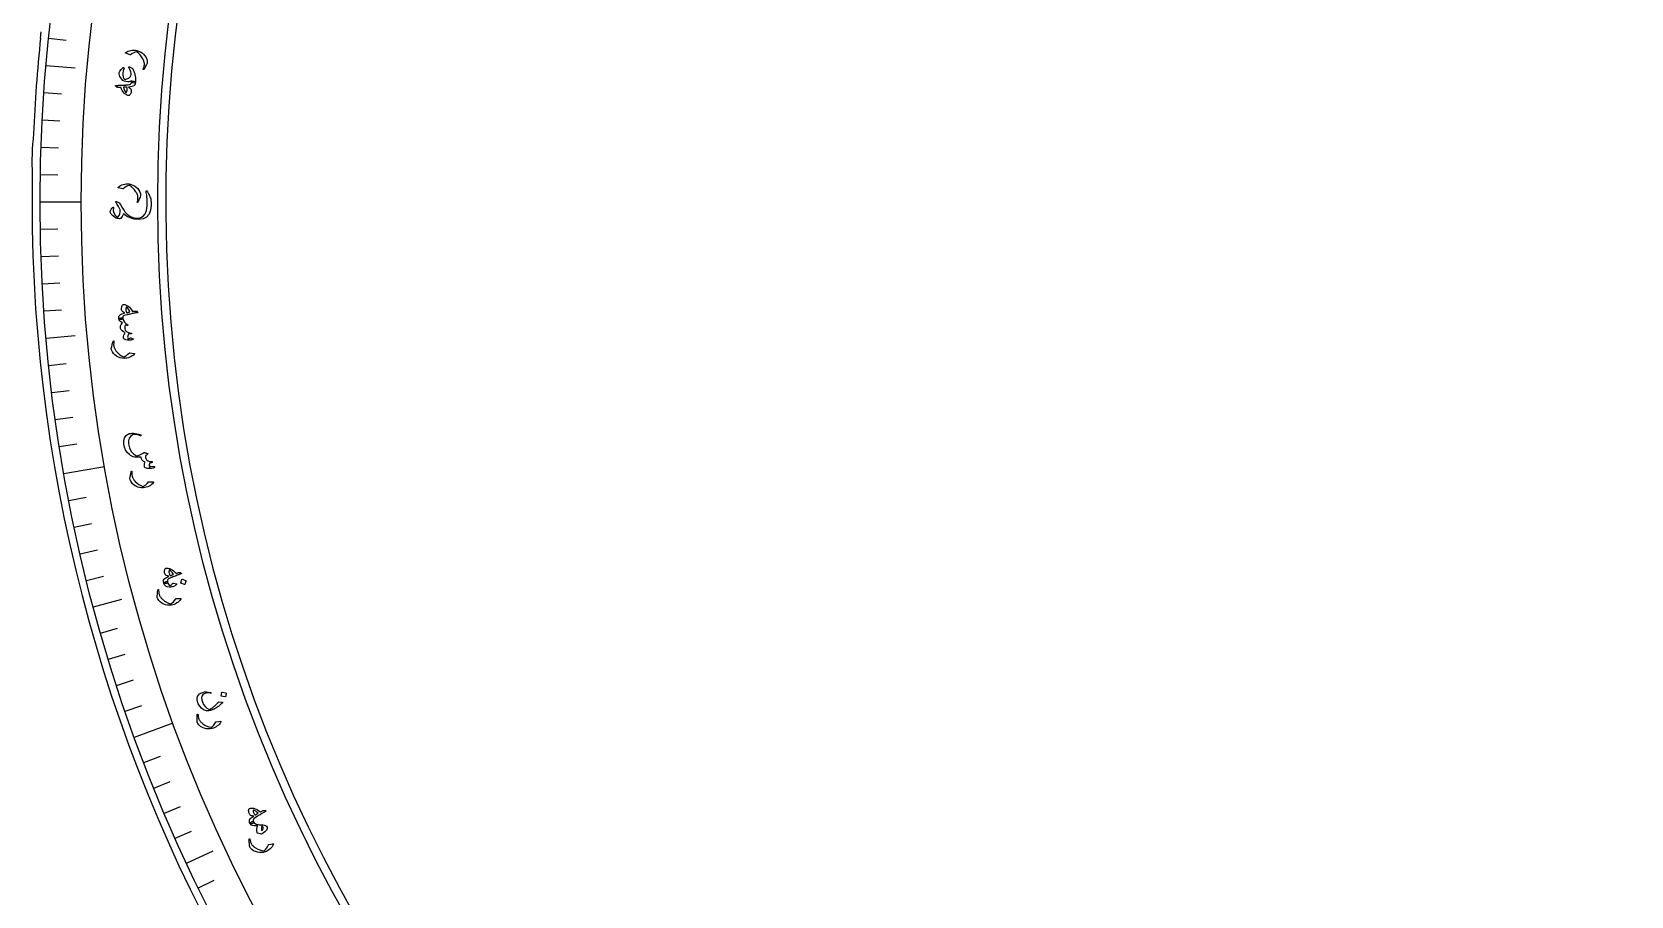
# Model space of a CAD drawing. Header units: millimetres. Extents: x -150 to 150, y -150 to 198.
# Drawn here: x -150 to 2.5, y -66.2 to 16.2 of the extents above; entities that cross this region are included whole.
import ezdxf

# ---------------------------------------------------------------- set-up
doc = ezdxf.new("R2010")
doc.units = ezdxf.units.MM
for name, color, linetype in [('CUT_INNER', 6, 'Continuous'), ('CUT_OUTER', 1, 'Continuous'), ('ENGRAVE', 7, 'Continuous'), ('ENGRAVE_FINE', 8, 'Continuous'), ('TEXT', 5, 'Continuous')]:
    doc.layers.add(name, color=color, linetype=linetype)

msp = doc.modelspace()

# ---------------------------------------------------------------- linework, layer by layer
at = {"layer": 'CUT_INNER'}
msp.add_arc((0, 0), 137.25, 95.273437, 87.539062, dxfattribs=at)
at = {"layer": 'CUT_OUTER'}
msp.add_lwpolyline([(-149.1847, 15.6182), (-149.1226, 16.1942)], dxfattribs=at)
for centre, radius, start, end in [((-0.148, 0.0132), 149.8514, 174.022566, 177.523568), ((0.0002, -0.0002), 149.9998, 179.017762, 3.164151), ((-124.0747, 3.7509), 25.9297, 173.940543, 182.607763)]:
    msp.add_arc(centre, radius, start, end, dxfattribs=at)
at = {"layer": 'ENGRAVE'}
for points in [[(-148.6671, 13.0067), (-145.8728, 12.7622)], [(-149.235, 0), (-145.308, 0)], [(-148.6671, -13.0067), (-145.8728, -12.7622)], [(-146.9678, -25.9144), (-143.1004, -25.2325)], [(-144.1499, -38.6249), (-141.4405, -37.8989)], [(-140.235, -51.0414), (-136.5449, -49.6983)], [(-135.2528, -63.0694), (-132.7106, -61.884)]]:
    msp.add_lwpolyline(points, dxfattribs=at)
for radius in [149.235, 145.308, 138.015]:
    msp.add_circle((0, 0), radius, dxfattribs=at)
at = {"layer": 'ENGRAVE_FINE'}
for points in [[(-148.4175, 15.5993), (-146.7437, 15.4234)], [(-148.8715, 10.4101), (-147.1926, 10.2927)], [(-149.0305, 7.8104), (-147.3498, 7.7223)], [(-149.1441, 5.2082), (-147.4621, 5.1495)], [(-149.2123, 2.6045), (-147.5295, 2.5751)], [(-149.2123, -2.6045), (-147.5295, -2.5751)], [(-149.1441, -5.2082), (-147.4621, -5.1495)], [(-149.0305, -7.8104), (-147.3498, -7.7223)], [(-148.8715, -10.4101), (-147.1926, -10.2927)], [(-148.4175, -15.5993), (-146.7437, -15.4234)], [(-148.1226, -18.1872), (-146.4522, -17.9821)], [(-147.7827, -20.7695), (-146.116, -20.5353)], [(-147.3977, -23.3455), (-145.7354, -23.0822)], [(-146.4931, -28.4754), (-144.8411, -28.1542)], [(-145.9739, -31.0277), (-144.3276, -30.6778)], [(-145.4101, -33.5706), (-143.7703, -33.192)], [(-144.8021, -36.1032), (-143.1691, -35.6961)], [(-143.4539, -41.1347), (-141.8361, -40.6708)], [(-142.7141, -43.6321), (-141.1047, -43.14)], [(-141.9309, -46.1162), (-140.3303, -45.5961)], [(-141.1045, -48.5862), (-139.5132, -48.0382)], [(-139.3229, -53.481), (-137.7517, -52.8779)], [(-138.3683, -55.9044), (-136.8078, -55.274)], [(-137.3715, -58.3108), (-135.8223, -57.6532)], [(-136.333, -60.6993), (-134.7955, -60.0148)], [(-134.1315, -65.4203), (-132.6189, -64.6825)]]:
    msp.add_lwpolyline(points, dxfattribs=at)
at = {"layer": 'TEXT'}
for points in [[(-141.0621, 14.1613), (-141.0694, 14.1644), (-141.0751, 14.1679), (-141.0792, 14.1718), (-141.0817, 14.176), (-141.0816, 14.1878), (-141.0749, 14.2017), (-141.0617, 14.2176), (-141.042, 14.2354), (-140.9437, 14.3026), (-140.8324, 14.3578), (-140.7081, 14.401), (-140.5708, 14.4323), (-140.4242, 14.4525), (-140.2812, 14.4593), (-140.1416, 14.4528), (-140.0056, 14.433), (-139.8294, 14.3776), (-139.6629, 14.2993), (-139.5062, 14.198), (-139.3591, 14.0739), (-139.2288, 13.9303), (-139.1269, 13.7711), (-139.0532, 13.5961), (-139.0077, 13.4053), (-139.0018, 13.3548), (-139.0037, 13.305), (-139.0133, 13.256), (-139.0308, 13.2077), (-139.082, 13.0974), (-139.1291, 12.9979), (-139.1722, 12.9091), (-139.2115, 12.8311), (-139.2467, 12.7642), (-139.278, 12.7086), (-139.3053, 12.6643), (-139.3287, 12.6314), (-139.3356, 12.6247), (-139.3424, 12.6201), (-139.3489, 12.6176), (-139.3553, 12.6171), (-139.3633, 12.6186), (-139.3707, 12.6216), (-139.3774, 12.6262), (-139.3834, 12.6322), (-139.3877, 12.6396), (-139.3893, 12.6484), (-139.3881, 12.6584), (-139.3842, 12.6698), (-139.3585, 12.7389), (-139.3365, 12.8051), (-139.3182, 12.8686), (-139.3035, 12.9292), (-139.2924, 12.9876), (-139.2849, 13.0442), (-139.2809, 13.0991), (-139.2805, 13.1522), (-139.284, 13.2056), (-139.2918, 13.2612), (-139.3038, 13.319), (-139.32, 13.3791), (-139.3407, 13.4415), (-139.3662, 13.5062), (-139.3965, 13.5732), (-139.4315, 13.6425), (-139.5465, 13.839), (-139.6753, 14.0106), (-139.8181, 14.1572), (-139.975, 14.2788), (-139.9879, 14.2869), (-140.0031, 14.2921), (-140.0208, 14.2945), (-140.0409, 14.2939), (-140.1625, 14.2622), (-140.2996, 14.2067), (-140.4523, 14.1275), (-140.6205, 14.0243), (-140.6309, 14.02), (-140.6401, 14.0178), (-140.648, 14.0175), (-140.6547, 14.0192)], [(-140.6976, 12.8649), (-140.4572, 12.7295), (-140.4336, 12.7129), (-140.4148, 12.6973), (-140.4006, 12.6826), (-140.391, 12.6689), (-140.3523, 12.6001), (-140.3169, 12.5269), (-140.2847, 12.4492), (-140.2558, 12.3672), (-140.2295, 12.2811), (-140.2054, 12.1909), (-140.1834, 12.0968), (-140.1636, 11.9987), (-140.1349, 11.8162), (-140.1209, 11.6559), (-140.1218, 11.5178), (-140.1376, 11.4019), (-140.1616, 11.3591), (-140.2042, 11.333), (-140.2655, 11.3236), (-140.3454, 11.3308), (-140.4167, 11.3473), (-140.4688, 11.367), (-140.5016, 11.3898), (-140.5153, 11.4159), (-140.515, 11.42), (-140.5146, 11.4242), (-140.5143, 11.4284), (-140.5139, 11.4325), (-140.5083, 11.4633), (-140.5047, 11.4937), (-140.5033, 11.5238), (-140.5041, 11.5535), (-140.5832, 11.509), (-140.6692, 11.4767), (-140.7622, 11.4564), (-140.862, 11.4482), (-141.0386, 11.4602), (-141.1932, 11.5036), (-141.3257, 11.5785), (-141.4361, 11.685), (-141.5363, 11.8188), (-141.611, 11.9481), (-141.6601, 12.0726), (-141.6838, 12.1924), (-141.6726, 12.3185), (-141.6134, 12.4573), (-141.506, 12.6087), (-141.3505, 12.7724), (-141.327, 12.7904), (-141.3029, 12.7977), (-141.2782, 12.7944), (-141.2529, 12.7805), (-141.234, 12.7621), (-141.2249, 12.741), (-141.2254, 12.717), (-141.2357, 12.6902), (-141.3103, 12.498), (-141.348, 12.3019), (-141.3489, 12.1021), (-141.313, 11.8986), (-141.2865, 11.817), (-141.2547, 11.7534), (-141.2177, 11.7079), (-141.1755, 11.6804), (-141.1201, 11.67), (-141.0471, 11.6803), (-140.9567, 11.7112), (-140.8487, 11.7627), (-140.7386, 11.8271), (-140.6549, 11.8895), (-140.5977, 11.9498), (-140.567, 12.0081), (-140.5426, 12.1386), (-140.5463, 12.272), (-140.578, 12.4085), (-140.6377, 12.5481), (-140.7104, 12.6767), (-140.7445, 12.7429), (-140.7629, 12.7951), (-140.7658, 12.8333), (-140.753, 12.8574), (-140.7393, 12.8664), (-140.7255, 12.8706), (-140.7116, 12.8702), (-140.6976, 12.8649)], [(-142.0144, 11.033), (-142.0387, 11.0598), (-142.0403, 11.0796), (-142.0193, 11.0922), (-141.9757, 11.0978), (-141.9496, 11.0987), (-141.9135, 11.1004), (-141.8672, 11.1029), (-141.811, 11.1061), (-141.7441, 11.1099), (-141.6662, 11.1138), (-141.5773, 11.1179), (-141.4773, 11.1222), (-141.379, 11.1265), (-141.291, 11.1303), (-141.2132, 11.1335), (-141.1458, 11.1362), (-141.089, 11.1384), (-141.0429, 11.1402), (-141.0077, 11.1415), (-140.9833, 11.1423), (-140.8293, 11.1517), (-140.7084, 11.1731), (-140.6208, 11.2066), (-140.5664, 11.2521), (-140.544, 11.2855), (-140.5278, 11.3266), (-140.5178, 11.3757), (-140.5139, 11.4325), (-140.5057, 11.4657), (-140.4871, 11.4902), (-140.4582, 11.5059), (-140.419, 11.5129), (-140.3724, 11.5128), (-140.3258, 11.5074), (-140.279, 11.4967), (-140.2322, 11.4808), (-140.1927, 11.4622), (-140.1638, 11.4428), (-140.1454, 11.4227), (-140.1376, 11.4019), (-140.1475, 11.2931), (-140.1749, 11.2009), (-140.2198, 11.1252), (-140.2824, 11.066), (-140.371, 11.019), (-140.4856, 10.9835), (-140.6261, 10.9593), (-140.7925, 10.9465), (-140.6969, 10.8798), (-140.6229, 10.8137), (-140.5703, 10.7483), (-140.5392, 10.6835), (-140.5302, 10.6322), (-140.5297, 10.5727), (-140.5377, 10.5049), (-140.5541, 10.4288), (-140.5784, 10.3491), (-140.6049, 10.2826), (-140.6335, 10.2294), (-140.6642, 10.1894), (-140.7009, 10.158), (-140.7384, 10.1381), (-140.7766, 10.1298), (-140.8155, 10.1331), (-140.8635, 10.1463), (-140.9161, 10.1667), (-140.9736, 10.1942), (-141.0357, 10.2289), (-141.0979, 10.2671), (-141.1473, 10.3002), (-141.1839, 10.3281), (-141.2077, 10.3509), (-141.3027, 10.4749), (-141.3905, 10.609), (-141.4711, 10.7533), (-141.5445, 10.9078), (-141.6251, 10.9085), (-141.6947, 10.9099), (-141.7532, 10.912), (-141.8006, 10.9148), (-141.8401, 10.9203), (-141.8751, 10.9301), (-141.9056, 10.9444), (-141.9315, 10.963)], [(-141.287, 10.9175), (-141.2467, 10.7615), (-141.1924, 10.6278), (-141.1242, 10.5164), (-141.0422, 10.4272), (-141.0306, 10.4208), (-141.0196, 10.4202), (-141.0092, 10.4255), (-140.9995, 10.4366), (-140.9775, 10.4789), (-140.9598, 10.5251), (-140.9461, 10.5754), (-140.9367, 10.6296), (-140.9313, 10.6878), (-140.9302, 10.75), (-140.9331, 10.8163), (-140.9402, 10.8865), (-140.9428, 10.8975), (-140.9479, 10.9092), (-140.9556, 10.9216), (-140.9659, 10.9347), (-141.0004, 10.9349), (-141.0364, 10.9344), (-141.0741, 10.9333), (-141.1134, 10.9314), (-141.1544, 10.929), (-141.197, 10.9258), (-141.2412, 10.922), (-141.287, 10.9175)], [(-141.7649, 1.3314), (-141.7725, 1.3339), (-141.7785, 1.3368), (-141.7829, 1.3403), (-141.7858, 1.3442), (-141.7867, 1.3561), (-141.7813, 1.3705), (-141.7696, 1.3875), (-141.7516, 1.407), (-141.6598, 1.4828), (-141.554, 1.5479), (-141.4341, 1.6022), (-141.3001, 1.6457), (-141.156, 1.6791), (-141.0142, 1.6989), (-140.8746, 1.7051), (-140.7373, 1.6977), (-140.5568, 1.6585), (-140.384, 1.5955), (-140.2187, 1.5088), (-140.0609, 1.3985), (-139.9182, 1.2674), (-139.8023, 1.118), (-139.7131, 0.9504), (-139.6505, 0.7645), (-139.64, 0.7148), (-139.6374, 0.665), (-139.6426, 0.6153), (-139.6556, 0.5657), (-139.6966, 0.4512), (-139.7345, 0.3478), (-139.7694, 0.2555), (-139.8014, 0.1742), (-139.8305, 0.1044), (-139.8566, 0.0462), (-139.8798, -0.0004), (-139.9001, -0.0353), (-139.9064, -0.0426), (-139.9127, -0.0477), (-139.919, -0.0509), (-139.9253, -0.0519), (-139.9334, -0.0511), (-139.941, -0.0488), (-139.9481, -0.0449), (-139.9546, -0.0395), (-139.9596, -0.0324), (-139.962, -0.0239), (-139.9617, -0.0138), (-139.9588, -0.0021), (-139.9396, 0.069), (-139.9236, 0.137), (-139.9111, 0.2019), (-139.902, 0.2636), (-139.8962, 0.3227), (-139.8938, 0.3798), (-139.8948, 0.4348), (-139.8993, 0.4878), (-139.9076, 0.5406), (-139.9203, 0.5953), (-139.9375, 0.6518), (-139.9591, 0.7102), (-139.9854, 0.7704), (-140.0167, 0.8325), (-140.0529, 0.8965), (-140.094, 0.9624), (-140.2263, 1.1477), (-140.3702, 1.3069), (-140.5257, 1.4399), (-140.6929, 1.5468), (-140.7064, 1.5537), (-140.7221, 1.5576), (-140.74, 1.5583), (-140.7599, 1.5559), (-140.8781, 1.5133), (-141.0097, 1.4457), (-141.1545, 1.3529), (-141.3127, 1.2349), (-141.3227, 1.2298), (-141.3316, 1.2267), (-141.3395, 1.2257), (-141.3463, 1.2268)], [(-142.5223, -1.0678), (-142.5406, -1.0016), (-142.54, -0.9295), (-142.5206, -0.8514), (-142.4823, -0.7674), (-142.4572, -0.7246), (-142.4318, -0.6852), (-142.4062, -0.6493), (-142.3802, -0.6168), (-142.3542, -0.5878), (-142.3285, -0.5622), (-142.303, -0.5401), (-142.2778, -0.5214), (-142.2532, -0.5089), (-142.238, -0.5139), (-142.2321, -0.5363), (-142.2356, -0.5761), (-142.2512, -0.8286), (-142.1951, -1.0622), (-142.0675, -1.2765), (-141.8684, -1.4713), (-141.8555, -1.4767), (-141.8421, -1.4763), (-141.8283, -1.4701), (-141.814, -1.4581), (-141.7007, -1.3035), (-141.626, -1.1368), (-141.5901, -0.9579), (-141.5929, -0.7668), (-141.5999, -0.7324), (-141.6164, -0.6881), (-141.6423, -0.6339), (-141.6777, -0.5696), (-141.7495, -0.4527), (-141.8127, -0.3493), (-141.8674, -0.2594), (-141.9137, -0.1832), (-141.9515, -0.1206), (-141.9809, -0.0716), (-142.0019, -0.0363), (-142.0145, -0.0147), (-142.0242, 0.0161), (-142.0155, 0.0327), (-141.9885, 0.035), (-141.9431, 0.0232), (-141.8241, -0.0224), (-141.7355, -0.062), (-141.6773, -0.0959), (-141.6494, -0.124), (-141.6083, -0.2105), (-141.5605, -0.3019), (-141.5062, -0.3982), (-141.4451, -0.4995), (-141.3775, -0.6055), (-141.3031, -0.7165), (-141.2221, -0.8322), (-141.1345, -0.9527), (-140.9168, -1.1938), (-140.6621, -1.3753), (-140.3706, -1.4974), (-140.0424, -1.5604), (-139.8641, -1.5616), (-139.6987, -1.5317), (-139.5463, -1.471), (-139.4066, -1.3796), (-139.2204, -1.1534), (-139.0943, -0.8224), (-139.0275, -0.3865), (-139.019, 0.1547), (-139.0242, 0.2384), (-139.0313, 0.3285), (-139.0405, 0.4251), (-139.0517, 0.5281), (-139.0651, 0.6374), (-139.0811, 0.7527), (-139.0995, 0.8739), (-139.1204, 1.0011), (-139.1226, 1.023), (-139.1212, 1.0393), (-139.1161, 1.0498), (-139.1074, 1.0546), (-139.0651, 1.034), (-139.0012, 0.9518), (-138.9156, 0.8082), (-138.8081, 0.6034), (-138.749, 0.4791), (-138.705, 0.3704), (-138.6762, 0.2772), (-138.6624, 0.1996), (-138.6405, -0.0895), (-138.6369, -0.3517), (-138.6519, -0.5873), (-138.6854, -0.7963), (-138.8323, -1.1916), (-139.069, -1.4712), (-139.3963, -1.6349), (-139.8145, -1.6824), (-140.2547, -1.6403), (-140.6437, -1.5358), (-140.9813, -1.3685), (-141.2673, -1.1381), (-141.3337, -1.2901), (-141.4012, -1.414), (-141.47, -1.5097), (-141.54, -1.5771), (-141.5684, -1.5956), (-141.5995, -1.6082), (-141.6332, -1.6152), (-141.6696, -1.6164), (-141.7679, -1.6031), (-141.8609, -1.5817), (-141.9488, -1.5525), (-142.0316, -1.5152), (-142.1983, -1.4159), (-142.3357, -1.3083), (-142.4437, -1.1922), (-142.5223, -1.0678)], [(-139.9263, -10.4991), (-139.8983, -10.5216), (-139.8937, -10.5405), (-139.9125, -10.556), (-139.9548, -10.5681), (-139.9804, -10.5729), (-140.0159, -10.58), (-140.0612, -10.5894), (-140.1163, -10.6012), (-140.1818, -10.615), (-140.2582, -10.6308), (-140.3455, -10.6484), (-140.4436, -10.6679), (-140.5401, -10.6871), (-140.6265, -10.7043), (-140.7028, -10.7194), (-140.769, -10.7325), (-140.8248, -10.7434), (-140.87, -10.7523), (-140.9046, -10.759), (-140.9286, -10.7636), (-141.0794, -10.7967), (-141.1954, -10.8366), (-141.2768, -10.8835), (-141.3234, -10.9372), (-141.3403, -10.9738), (-141.3498, -11.0173), (-141.3519, -11.0675), (-141.3466, -11.1246), (-141.3495, -11.1589), (-141.3639, -11.1861), (-141.3899, -11.2064), (-141.4275, -11.2197), (-141.4735, -11.227), (-141.5204, -11.2292), (-141.5682, -11.2261), (-141.617, -11.2178), (-141.659, -11.2055), (-141.6907, -11.1908), (-141.712, -11.1737), (-141.723, -11.1543), (-141.7306, -11.044), (-141.7181, -10.9476), (-141.6855, -10.865), (-141.6329, -10.7963), (-141.5526, -10.7357), (-141.4449, -10.6827), (-141.3097, -10.6372), (-141.1472, -10.5992), (-141.2518, -10.5475), (-141.335, -10.4931), (-141.3968, -10.436), (-141.4372, -10.3762), (-141.4537, -10.3265), (-141.463, -10.2673), (-141.4651, -10.1986), (-141.4599, -10.1205), (-141.4474, -10.0376), (-141.4308, -9.9676), (-141.4101, -9.9105), (-141.3854, -9.8664), (-141.3535, -9.8299), (-141.3192, -9.8049), (-141.2826, -9.7913), (-141.2436, -9.7891), (-141.1942, -9.7954), (-141.1392, -9.8082), (-141.0785, -9.8273), (-141.012, -9.8529), (-140.9451, -9.8819), (-140.8915, -9.9075), (-140.8513, -9.9299), (-140.8244, -9.949), (-140.7126, -10.0575), (-140.6063, -10.1768), (-140.5053, -10.3068), (-140.4097, -10.4474), (-140.3299, -10.436), (-140.2609, -10.4269), (-140.2027, -10.4203), (-140.1555, -10.416), (-140.1155, -10.4153), (-140.0795, -10.4197), (-140.0472, -10.4291), (-140.0188, -10.4434)], [(-140.6628, -10.4956), (-140.726, -10.3481), (-140.7995, -10.2244), (-140.8832, -10.1244), (-140.9772, -10.0481), (-140.9896, -10.0434), (-141.0006, -10.0445), (-141.0101, -10.0512), (-141.0182, -10.0636), (-141.0337, -10.1086), (-141.0446, -10.157), (-141.0507, -10.2087), (-141.0521, -10.2638), (-141.0488, -10.3222), (-141.0407, -10.3839), (-141.0279, -10.449), (-141.0103, -10.5174), (-141.0061, -10.5278), (-140.9992, -10.5386), (-140.9897, -10.5497), (-140.9776, -10.5612), (-140.9435, -10.5561), (-140.9079, -10.5502), (-140.8708, -10.5433), (-140.8322, -10.5356), (-140.7921, -10.5269), (-140.7505, -10.5174), (-140.7074, -10.507), (-140.6628, -10.4956)], [(-140.3574, -13.0816), (-140.3503, -13.0902), (-140.3514, -13.101), (-140.3607, -13.1143), (-140.3782, -13.1298), (-140.4086, -13.1476), (-140.453, -13.1631), (-140.5113, -13.1762), (-140.5835, -13.1869), (-140.6659, -13.1959), (-140.7467, -13.199), (-140.826, -13.1962), (-140.9037, -13.1874), (-141.0563, -13.1547), (-141.1676, -13.1128), (-141.2377, -13.0617), (-141.2664, -13.0015), (-141.2713, -12.8532), (-141.2453, -12.7132), (-141.1883, -12.5817), (-141.1005, -12.4586), (-141.2618, -12.3937), (-141.3904, -12.3109), (-141.4862, -12.2103), (-141.5493, -12.092), (-141.5717, -11.9641), (-141.5503, -11.8309), (-141.485, -11.6925), (-141.3757, -11.5491), (-141.5217, -11.4522), (-141.6283, -11.354), (-141.6954, -11.2547), (-141.723, -11.1543), (-141.7131, -11.1328), (-141.6802, -11.1107), (-141.6241, -11.0878), (-141.5449, -11.0642), (-141.466, -11.0517), (-141.4066, -11.0576), (-141.3668, -11.0819), (-141.3466, -11.1246), (-141.2876, -11.3146), (-141.189, -11.4769), (-141.051, -11.6116), (-140.8735, -11.7185), (-140.8638, -11.7243), (-140.8567, -11.7308), (-140.8521, -11.738), (-140.8501, -11.746), (-140.8503, -11.756), (-140.8527, -11.7652), (-140.8573, -11.7735), (-140.8641, -11.7809), (-140.8862, -11.7867), (-140.9251, -11.7807), (-140.9808, -11.763), (-141.0532, -11.7335), (-141.1029, -11.7842), (-141.1364, -11.8595), (-141.1535, -11.9593), (-141.1542, -12.0835), (-141.1088, -12.2344), (-140.9924, -12.3595), (-140.8049, -12.4586), (-140.5465, -12.5316), (-140.5333, -12.5351), (-140.5237, -12.5401), (-140.5176, -12.5463), (-140.5151, -12.554), (-140.5151, -12.5658), (-140.5173, -12.5763), (-140.5217, -12.5853), (-140.5284, -12.593), (-140.5384, -12.5992), (-140.5486, -12.6032), (-140.5589, -12.6052), (-140.5695, -12.6051), (-140.7487, -12.5791), (-140.7877, -12.6318), (-140.8205, -12.694), (-140.8472, -12.7656), (-140.8677, -12.8468), (-140.8787, -12.925), (-140.8773, -12.9836), (-140.8634, -13.0226), (-140.8371, -13.0421), (-140.7994, -13.0457), (-140.747, -13.0369), (-140.68, -13.0157), (-140.5983, -12.9821), (-140.5742, -12.9843), (-140.526, -13.0017), (-140.4537, -13.0341), (-140.3574, -13.0816)], [(-140.248, -14.4538), (-140.2402, -14.4554), (-140.2339, -14.4576), (-140.2291, -14.4605), (-140.2259, -14.4641), (-140.2236, -14.4757), (-140.2274, -14.4906), (-140.2371, -14.5087), (-140.2528, -14.53), (-140.3354, -14.6154), (-140.4331, -14.6919), (-140.546, -14.7596), (-140.674, -14.8184), (-140.8132, -14.8684), (-140.9517, -14.9047), (-141.0896, -14.9272), (-141.2269, -14.9359), (-141.4107, -14.9177), (-141.5898, -14.8745), (-141.7641, -14.8062), (-141.9336, -14.7126), (-142.0904, -14.5957), (-142.2224, -14.4568), (-142.3295, -14.296), (-142.4118, -14.1133), (-142.4275, -14.0636), (-142.4354, -14.0132), (-142.4354, -13.962), (-142.4276, -13.91), (-142.3986, -13.7892), (-142.3713, -13.6801), (-142.3458, -13.5827), (-142.3219, -13.4969), (-142.2998, -13.4231), (-142.2794, -13.3614), (-142.2607, -13.3119), (-142.2438, -13.2745), (-142.2383, -13.2665), (-142.2325, -13.2607), (-142.2265, -13.2569), (-142.2203, -13.2553), (-142.2122, -13.2553), (-142.2044, -13.257), (-142.197, -13.2603), (-142.1899, -13.2652), (-142.1843, -13.2719), (-142.1811, -13.2804), (-142.1804, -13.2907), (-142.1822, -13.3028), (-142.1946, -13.3768), (-142.2039, -13.4474), (-142.21, -13.5145), (-142.2131, -13.5782), (-142.2129, -13.6388), (-142.2096, -13.6971), (-142.203, -13.7529), (-142.1932, -13.8062), (-142.1795, -13.8591), (-142.1612, -13.9133), (-142.1382, -13.9689), (-142.1106, -14.026), (-142.0781, -14.0843), (-142.0404, -14.1441), (-141.9975, -14.2051), (-141.9495, -14.2674), (-141.7976, -14.4405), (-141.6368, -14.5852), (-141.4671, -14.7017), (-141.2886, -14.7899), (-141.2744, -14.7953), (-141.2583, -14.7973), (-141.2405, -14.796), (-141.221, -14.7913), (-141.1085, -14.735), (-140.9856, -14.6524), (-140.8521, -14.5435), (-140.7081, -14.4084), (-140.6988, -14.4022), (-140.6902, -14.3981), (-140.6825, -14.3963), (-140.6756, -14.3966)], [(-138.3563, -25.2329), (-138.337, -25.2367), (-138.3224, -25.2436), (-138.3126, -25.2535), (-138.3076, -25.2664), (-138.3065, -25.2839), (-138.31, -25.2997), (-138.3181, -25.3136), (-138.3308, -25.3258), (-138.3781, -25.3586), (-138.439, -25.387), (-138.5135, -25.411), (-138.6016, -25.4306), (-138.7482, -25.4482), (-138.8909, -25.4464), (-139.0297, -25.4252), (-139.1645, -25.3845), (-139.1981, -25.3682), (-139.2254, -25.3487), (-139.2464, -25.3258), (-139.261, -25.2996), (-139.2857, -25.1998), (-139.2876, -25.0879), (-139.2664, -24.9638), (-139.2223, -24.8277), (-139.3842, -24.7486), (-139.5014, -24.6416), (-139.5738, -24.5068), (-139.6015, -24.3444), (-139.6896, -24.3543), (-139.7747, -24.3612), (-139.8569, -24.3653), (-139.9362, -24.3664), (-140.013, -24.3646), (-140.0879, -24.3601), (-140.1609, -24.3529), (-140.2319, -24.3429), (-140.3621, -24.3134), (-140.4861, -24.2646), (-140.6037, -24.1963), (-140.7151, -24.1086), (-140.9168, -23.8927), (-141.0729, -23.6542), (-141.1834, -23.3931), (-141.2482, -23.1098), (-141.2573, -22.7803), (-141.1851, -22.5073), (-141.0317, -22.2911), (-140.7975, -22.1318), (-140.7088, -22.1013), (-140.6015, -22.0818), (-140.4754, -22.0732), (-140.3307, -22.0755), (-140.1701, -22.0905), (-140.0008, -22.1205), (-139.8227, -22.1654), (-139.6359, -22.2253), (-139.6239, -22.2306), (-139.6148, -22.2379), (-139.6085, -22.2472), (-139.6051, -22.2586), (-139.6043, -22.2704), (-139.6058, -22.281), (-139.6096, -22.2904), (-139.6157, -22.2985), (-139.6256, -22.3049), (-139.6365, -22.3082), (-139.6484, -22.3085), (-139.6613, -22.3058), (-139.9092, -22.2315), (-140.1098, -22.1899), (-140.2633, -22.1812), (-140.3696, -22.2054), (-140.5899, -22.3483), (-140.7356, -22.5417), (-140.8066, -22.7856), (-140.8025, -23.0797), (-140.7107, -23.477), (-140.5528, -23.7997), (-140.3292, -24.0473), (-140.0404, -24.2197), (-139.8747, -24.1903), (-139.7042, -24.1328), (-139.529, -24.0473), (-139.3489, -23.9341), (-139.331, -23.9206), (-139.3144, -23.9122), (-139.299, -23.9088), (-139.2849, -23.9103), (-139.2349, -23.9246), (-139.188, -23.9383), (-139.1441, -23.9515), (-139.1032, -23.9641), (-139.0659, -23.9763), (-139.0326, -23.9881), (-139.0033, -23.9995), (-138.9782, -24.0105), (-138.9671, -24.0174), (-138.9617, -24.0257), (-138.9619, -24.0356), (-138.9676, -24.0469), (-138.9724, -24.0531), (-138.9799, -24.0618), (-138.9902, -24.0731), (-139.0032, -24.0871), (-139.0191, -24.1031), (-139.0379, -24.1207), (-139.0595, -24.1399), (-139.0841, -24.1606), (-139.1312, -24.2023), (-139.1647, -24.2363), (-139.1846, -24.2626), (-139.1909, -24.2813), (-139.1812, -24.3903), (-139.144, -24.4944), (-139.0793, -24.5937), (-138.9872, -24.688), (-138.9318, -24.7183), (-138.8455, -24.7425), (-138.7282, -24.7606), (-138.5801, -24.7726), (-138.5661, -24.7738), (-138.5535, -24.7785), (-138.5425, -24.7866), (-138.5329, -24.7981), (-138.5261, -24.8094), (-138.5225, -24.8207), (-138.5221, -24.832), (-138.5248, -24.8433), (-138.5478, -24.8636), (-138.5953, -24.8783), (-138.6672, -24.8872), (-138.7636, -24.8904), (-138.7998, -24.9827), (-138.8173, -25.0776), (-138.8162, -25.175), (-138.7964, -25.2748), (-138.7665, -25.268), (-138.7427, -25.2597), (-138.725, -25.2499), (-138.7135, -25.2385), (-138.703, -25.2259), (-138.6917, -25.2175), (-138.6797, -25.2132), (-138.667, -25.213)], [(-138.4368, -26.7146), (-138.4289, -26.7155), (-138.4224, -26.7172), (-138.4174, -26.7197), (-138.4138, -26.723), (-138.4106, -26.7343), (-138.413, -26.7495), (-138.4211, -26.7683), (-138.4349, -26.791), (-138.5097, -26.8833), (-138.6003, -26.9681), (-138.7068, -27.0454), (-138.8291, -27.1152), (-138.9634, -27.1773), (-139.0982, -27.2256), (-139.2336, -27.2602), (-139.3695, -27.2809), (-139.5543, -27.2789), (-139.7364, -27.2516), (-139.9161, -27.1988), (-140.0931, -27.1205), (-140.2595, -27.0178), (-140.4032, -26.8911), (-140.5241, -26.7403), (-140.6221, -26.5655), (-140.6421, -26.5174), (-140.6544, -26.4679), (-140.6589, -26.4169), (-140.6557, -26.3644), (-140.6374, -26.2415), (-140.6199, -26.1305), (-140.6029, -26.0312), (-140.5867, -25.9436), (-140.5712, -25.8681), (-140.5563, -25.8049), (-140.542, -25.7539), (-140.5285, -25.7152), (-140.5236, -25.7068), (-140.5184, -25.7004), (-140.5128, -25.6961), (-140.5068, -25.694), (-140.4986, -25.6933), (-140.4907, -25.6943), (-140.483, -25.6969), (-140.4756, -25.7012), (-140.4694, -25.7073), (-140.4655, -25.7155), (-140.4639, -25.7257), (-140.4646, -25.738), (-140.4704, -25.8128), (-140.4735, -25.8839), (-140.4737, -25.9513), (-140.4711, -26.015), (-140.4657, -26.0754), (-140.4572, -26.1331), (-140.4458, -26.1881), (-140.4313, -26.2404), (-140.4131, -26.2918), (-140.39, -26.3443), (-140.3622, -26.3977), (-140.3297, -26.452), (-140.2922, -26.5073), (-140.2494, -26.5635), (-140.2014, -26.6205), (-140.1481, -26.6784), (-139.9816, -26.8375), (-139.8086, -26.9675), (-139.6294, -27.0686), (-139.4439, -27.1408), (-139.4292, -27.1449), (-139.413, -27.1455), (-139.3954, -27.1427), (-139.3764, -27.1363), (-139.2693, -27.0704), (-139.1541, -26.9773), (-139.0307, -26.8571), (-138.8991, -26.7098), (-138.8903, -26.7028), (-138.8822, -26.698), (-138.8747, -26.6955), (-138.8678, -26.6953)], [(-135.7809, -35.3996), (-135.7494, -35.4166), (-135.7415, -35.4345), (-135.7572, -35.4531), (-135.7966, -35.4725), (-135.821, -35.4819), (-135.8546, -35.4952), (-135.8975, -35.5126), (-135.9496, -35.5341), (-136.0116, -35.5594), (-136.0839, -35.5886), (-136.1666, -35.6215), (-136.2597, -35.6583), (-136.3512, -35.6945), (-136.4331, -35.7269), (-136.5054, -35.7555), (-136.5682, -35.7802), (-136.6212, -35.801), (-136.6641, -35.8178), (-136.6969, -35.8306), (-136.7197, -35.8394), (-136.8621, -35.8989), (-136.9691, -35.9591), (-137.0407, -36.0197), (-137.077, -36.0809), (-137.087, -36.1199), (-137.0886, -36.1644), (-137.0817, -36.2142), (-137.0662, -36.2695), (-137.0629, -36.3037), (-137.0722, -36.3331), (-137.0941, -36.3577), (-137.1288, -36.3775), (-137.1727, -36.3929), (-137.2184, -36.4034), (-137.2661, -36.409), (-137.3156, -36.4096), (-137.3591, -36.405), (-137.3929, -36.3962), (-137.4169, -36.3833), (-137.4312, -36.366), (-137.4584, -36.259), (-137.4634, -36.1619), (-137.4462, -36.0748), (-137.4068, -35.9977), (-137.3386, -35.9238), (-137.2421, -35.8523), (-137.1173, -35.7833), (-136.9642, -35.7168), (-137.0763, -35.6847), (-137.1679, -35.646), (-137.239, -35.6009), (-137.2894, -35.5493), (-137.3146, -35.5034), (-137.3343, -35.4469), (-137.3487, -35.3797), (-137.3576, -35.3018), (-137.3602, -35.218), (-137.3564, -35.1462), (-137.3462, -35.0864), (-137.3298, -35.0385), (-137.3049, -34.9969), (-137.2757, -34.9661), (-137.2421, -34.9462), (-137.2041, -34.9371), (-137.1545, -34.9344), (-137.098, -34.9371), (-137.0348, -34.9451), (-136.9649, -34.9584), (-136.8938, -34.9749), (-136.8365, -34.9905), (-136.793, -35.0053), (-136.7631, -35.0193), (-136.6337, -35.1061), (-136.5077, -35.2043), (-136.3851, -35.3141), (-136.2658, -35.4353), (-136.1893, -35.4098), (-136.123, -35.3885), (-136.067, -35.3715), (-136.0213, -35.3588), (-135.9822, -35.3511), (-135.9459, -35.3489), (-135.9125, -35.3523), (-135.8819, -35.3613)], [(-136.511, -36.3827), (-136.2294, -36.4289), (-136.1973, -36.4382), (-136.1827, -36.4532), (-136.1856, -36.474), (-136.2059, -36.5006), (-136.2727, -36.5575), (-136.345, -36.6073), (-136.4228, -36.6498), (-136.506, -36.6852), (-136.5952, -36.7133), (-136.6911, -36.7339), (-136.7936, -36.747), (-136.9027, -36.7526), (-137.0945, -36.7319), (-137.2466, -36.6606), (-137.3589, -36.5386), (-137.4312, -36.366), (-137.4238, -36.342), (-137.3906, -36.3106), (-137.3317, -36.2718), (-137.247, -36.2258), (-137.2003, -36.2067), (-137.1601, -36.1974), (-137.1266, -36.1981), (-137.0997, -36.2087), (-137.0876, -36.2196), (-137.0779, -36.2334), (-137.0708, -36.25), (-137.0662, -36.2695), (-137.0328, -36.3811), (-136.984, -36.4729), (-136.9198, -36.5447), (-136.8403, -36.5966), (-136.8347, -36.5984), (-136.8281, -36.5977), (-136.8205, -36.5946), (-136.8119, -36.589), (-136.7589, -36.5577), (-136.707, -36.5186), (-136.656, -36.4716), (-136.6061, -36.4167), (-136.5867, -36.398), (-136.5643, -36.3861), (-136.5391, -36.381), (-136.511, -36.3827)], [(-136.5061, -35.5281), (-136.5948, -35.3943), (-136.6892, -35.2857), (-136.7895, -35.2023), (-136.8957, -35.1441), (-136.9087, -35.1418), (-136.9193, -35.1448), (-136.9275, -35.1531), (-136.9332, -35.1668), (-136.9405, -35.2138), (-136.9425, -35.2634), (-136.9392, -35.3153), (-136.9307, -35.3698), (-136.917, -35.4266), (-136.898, -35.4859), (-136.8737, -35.5476), (-136.8442, -35.6117), (-136.8381, -35.6213), (-136.8295, -35.6307), (-136.8181, -35.6399), (-136.8041, -35.649), (-136.7715, -35.6379), (-136.7376, -35.6257), (-136.7023, -35.6123), (-136.6657, -35.5978), (-136.6278, -35.5821), (-136.5886, -35.5653), (-136.548, -35.5473), (-136.5061, -35.5281)], [(-135.3379, -36.1088), (-135.3315, -36.1124), (-135.3266, -36.1187), (-135.3232, -36.1274), (-135.3212, -36.1387), (-135.3323, -36.2253), (-135.3516, -36.3093), (-135.3791, -36.3907), (-135.4149, -36.4696), (-135.4213, -36.478), (-135.4287, -36.483), (-135.437, -36.4844), (-135.4463, -36.4823), (-135.805, -36.3759), (-135.8142, -36.3708), (-135.8184, -36.3622), (-135.8176, -36.3501), (-135.8117, -36.3345), (-135.8066, -36.321), (-135.7993, -36.2999), (-135.7896, -36.2711), (-135.7776, -36.2347), (-135.7634, -36.1902), (-135.7472, -36.1371), (-135.7289, -36.0753), (-135.7085, -36.005), (-135.7045, -35.9953), (-135.6995, -35.9897), (-135.6934, -35.9881), (-135.6863, -35.9905)], [(-135.8217, -37.8269), (-135.8138, -37.8271), (-135.8072, -37.8283), (-135.802, -37.8304), (-135.7982, -37.8334), (-135.794, -37.8444), (-135.7952, -37.8597), (-135.8017, -37.8792), (-135.8136, -37.9028), (-135.8807, -38.0009), (-135.9642, -38.0927), (-136.0641, -38.1784), (-136.1804, -38.2579), (-136.3092, -38.3307), (-136.4396, -38.3897), (-136.5718, -38.4351), (-136.7056, -38.4668), (-136.8899, -38.4797), (-137.0737, -38.4672), (-137.257, -38.4291), (-137.4398, -38.3655), (-137.614, -38.2766), (-137.7675, -38.1619), (-137.9001, -38.0213), (-138.0119, -37.855), (-138.0358, -37.8087), (-138.052, -37.7603), (-138.0607, -37.7099), (-138.0617, -37.6573), (-138.0534, -37.5334), (-138.0449, -37.4213), (-138.0361, -37.3209), (-138.027, -37.2324), (-138.0176, -37.1558), (-138.0079, -37.0916), (-137.9978, -37.0396), (-137.9874, -36.9999), (-137.9832, -36.9912), (-137.9785, -36.9844), (-137.9733, -36.9797), (-137.9675, -36.9771), (-137.9594, -36.9757), (-137.9515, -36.976), (-137.9436, -36.9781), (-137.9358, -36.9817), (-137.9292, -36.9873), (-137.9246, -36.9952), (-137.9222, -37.0052), (-137.9219, -37.0175), (-137.9217, -37.0926), (-137.919, -37.1637), (-137.9137, -37.2309), (-137.906, -37.2941), (-137.8957, -37.3539), (-137.8826, -37.4107), (-137.8667, -37.4646), (-137.8481, -37.5156), (-137.8257, -37.5654), (-137.7985, -37.6158), (-137.7665, -37.6667), (-137.7297, -37.7183), (-137.6878, -37.7704), (-137.6407, -37.8229), (-137.5882, -37.8759), (-137.5303, -37.9292), (-137.3515, -38.0743), (-137.1686, -38.19), (-136.9818, -38.2762), (-136.791, -38.3332), (-136.7761, -38.3361), (-136.7599, -38.3354), (-136.7426, -38.3311), (-136.7241, -38.3232), (-136.6227, -38.2488), (-136.5154, -38.1467), (-136.4022, -38.0169), (-136.2829, -37.8595), (-136.2748, -37.8518), (-136.267, -37.8464), (-136.2597, -37.8433), (-136.2529, -37.8424)], [(-131.842, -47.7762), (-131.8967, -47.8331), (-131.9546, -47.8901), (-132.0159, -47.9473), (-132.0805, -48.0046), (-132.149, -48.0617), (-132.2221, -48.1183), (-132.2999, -48.1744), (-132.3824, -48.23), (-132.4656, -48.2823), (-132.5497, -48.3299), (-132.6346, -48.3729), (-132.7204, -48.4111), (-132.8074, -48.4448), (-132.8957, -48.4739), (-132.9854, -48.4985), (-133.0764, -48.5186), (-133.1746, -48.5326), (-133.2684, -48.5371), (-133.3578, -48.5321), (-133.4429, -48.5177), (-133.6528, -48.4394), (-133.8404, -48.3039), (-134.0054, -48.1111), (-134.1476, -47.861), (-134.221, -47.6696), (-134.2555, -47.4913), (-134.2513, -47.3262), (-134.2082, -47.1745), (-134.1299, -47.0445), (-134.0228, -46.9363), (-133.8869, -46.85), (-133.7223, -46.7854), (-133.5377, -46.7461), (-133.3512, -46.7344), (-133.1628, -46.7502), (-132.9726, -46.7934), (-132.9493, -46.8027), (-132.9341, -46.8142), (-132.927, -46.8281), (-132.928, -46.8442), (-132.9357, -46.8616), (-132.9517, -46.8714), (-132.976, -46.8736), (-133.0085, -46.8682), (-133.239, -46.8394), (-133.4329, -46.8531), (-133.5902, -46.9094), (-133.7107, -47.0086), (-133.7889, -47.1401), (-133.8219, -47.2988), (-133.8095, -47.4846), (-133.7516, -47.6974), (-133.6377, -47.9388), (-133.4922, -48.138), (-133.3154, -48.2948), (-133.1074, -48.4091), (-133.1009, -48.4107), (-133.0924, -48.4104), (-133.0818, -48.4082), (-133.069, -48.4041), (-132.9723, -48.3625), (-132.8648, -48.2997), (-132.7466, -48.2158), (-132.6177, -48.1107), (-132.5539, -48.0548), (-132.4949, -48.0017), (-132.4407, -47.9515), (-132.3913, -47.9042), (-132.3471, -47.8596), (-132.3083, -47.8176), (-132.275, -47.7781), (-132.2473, -47.7412), (-132.2323, -47.723), (-132.2171, -47.7103), (-132.2016, -47.7031), (-132.1858, -47.7012), (-131.8514, -47.7133), (-131.8304, -47.7181), (-131.8219, -47.7302), (-131.8257, -47.7496), (-131.842, -47.7762)], [(-131.5095, -46.8406), (-131.5028, -46.8437), (-131.4974, -46.8495), (-131.4933, -46.8579), (-131.4905, -46.869), (-131.4945, -46.956), (-131.507, -47.041), (-131.5279, -47.1242), (-131.5573, -47.2055), (-131.563, -47.2144), (-131.5699, -47.2199), (-131.5781, -47.222), (-131.5875, -47.2207), (-131.9534, -47.1444), (-131.963, -47.1401), (-131.9679, -47.1319), (-131.9681, -47.1198), (-131.9635, -47.1038), (-131.9595, -47.09), (-131.9538, -47.0684), (-131.9465, -47.039), (-131.9375, -47.0019), (-131.9269, -46.9565), (-131.915, -46.9024), (-131.9017, -46.8395), (-131.887, -46.7679), (-131.8839, -46.758), (-131.8793, -46.752), (-131.8734, -46.7499), (-131.8661, -46.7517)], [(-132.0059, -49.5265), (-131.9979, -49.526), (-131.9913, -49.5266), (-131.9859, -49.5282), (-131.9818, -49.5309), (-131.9767, -49.5415), (-131.9765, -49.5568), (-131.9814, -49.5768), (-131.9912, -49.6014), (-132.0494, -49.7049), (-132.1246, -49.8037), (-132.2166, -49.8978), (-132.3255, -49.9871), (-132.4475, -50.0708), (-132.5723, -50.1411), (-132.7, -50.1978), (-132.8305, -50.241), (-133.013, -50.27), (-133.1972, -50.2735), (-133.3831, -50.2516), (-133.5708, -50.2041), (-133.7521, -50.1307), (-133.915, -50.0298), (-134.0594, -49.9014), (-134.1853, -49.7455), (-134.2131, -49.7014), (-134.2335, -49.6547), (-134.2465, -49.6051), (-134.2521, -49.5529), (-134.2547, -49.4287), (-134.2559, -49.3162), (-134.2559, -49.2155), (-134.2546, -49.1265), (-134.2519, -49.0494), (-134.2478, -48.9846), (-134.2423, -48.932), (-134.2354, -48.8915), (-134.232, -48.8824), (-134.2279, -48.8753), (-134.2231, -48.8701), (-134.2175, -48.867), (-134.2096, -48.8649), (-134.2017, -48.8646), (-134.1937, -48.8659), (-134.1856, -48.8689), (-134.1785, -48.8739), (-134.1733, -48.8813), (-134.17, -48.8911), (-134.1686, -48.9033), (-134.1618, -48.978), (-134.1529, -49.0487), (-134.1419, -49.1152), (-134.1287, -49.1775), (-134.1131, -49.2361), (-134.0951, -49.2916), (-134.0746, -49.3439), (-134.0517, -49.3931), (-134.025, -49.4407), (-133.9935, -49.4885), (-133.9572, -49.5365), (-133.916, -49.5847), (-133.8698, -49.6329), (-133.8182, -49.6811), (-133.7613, -49.7293), (-133.699, -49.7774), (-133.5082, -49.9064), (-133.3159, -50.0056), (-133.1223, -50.0752), (-132.9273, -50.1153), (-132.9121, -50.1169), (-132.8961, -50.1148), (-132.8793, -50.109), (-132.8615, -50.0995), (-132.767, -50.0166), (-132.669, -49.9056), (-132.5675, -49.7664), (-132.4625, -49.5992), (-132.455, -49.5908), (-132.4477, -49.5847), (-132.4407, -49.581), (-132.434, -49.5796)], [(-127.743, -58.063), (-127.709, -58.0744), (-127.6982, -58.0907), (-127.7105, -58.1117), (-127.746, -58.1376), (-127.7684, -58.1509), (-127.7993, -58.1698), (-127.8386, -58.1943), (-127.8863, -58.2243), (-127.943, -58.2599), (-128.0093, -58.3009), (-128.0851, -58.3475), (-128.1706, -58.3997), (-128.2545, -58.451), (-128.3297, -58.4969), (-128.3961, -58.5374), (-128.4538, -58.5724), (-128.5024, -58.6019), (-128.5418, -58.6258), (-128.572, -58.644), (-128.5929, -58.6566), (-128.723, -58.7396), (-128.8182, -58.8171), (-128.8784, -58.8891), (-128.9037, -58.9556), (-128.9069, -58.9958), (-128.9009, -59.0398), (-128.8856, -59.0878), (-128.8609, -59.1396), (-128.8518, -59.1727), (-128.8559, -59.2032), (-128.8734, -59.2312), (-128.9041, -59.2566), (-128.9447, -59.2794), (-128.988, -59.2975), (-129.034, -59.3111), (-129.0827, -59.3202), (-129.1263, -59.3231), (-129.1611, -59.3202), (-129.187, -59.3115), (-129.2041, -59.297), (-129.2492, -59.1962), (-129.2707, -59.1014), (-129.2685, -59.0126), (-129.2429, -58.9299), (-129.1883, -58.8454), (-129.1054, -58.7585), (-128.9942, -58.6692), (-128.8548, -58.5775), (-128.9707, -58.5651), (-129.0676, -58.5426), (-129.1453, -58.5103), (-129.2038, -58.4681), (-129.2364, -58.4272), (-129.2656, -58.3748), (-129.2912, -58.311), (-129.3133, -58.2359), (-129.3301, -58.1538), (-129.3386, -58.0824), (-129.3388, -58.0216), (-129.3308, -57.9717), (-129.3134, -57.9264), (-129.2899, -57.8911), (-129.2602, -57.8657), (-129.2243, -57.8503), (-129.1758, -57.8392), (-129.1197, -57.8322), (-129.0561, -57.8293), (-128.9849, -57.8304), (-128.9121, -57.8345), (-128.853, -57.8402), (-128.8075, -57.8473), (-128.7757, -57.856), (-128.6334, -57.9194), (-128.4924, -57.9947), (-128.3529, -58.0819), (-128.2147, -58.181), (-128.1437, -58.1428), (-128.082, -58.1105), (-128.0297, -58.0842), (-127.9868, -58.0639), (-127.9496, -58.0496), (-127.9142, -58.0412), (-127.8807, -58.0389), (-127.8491, -58.0426)], [(-127.5824, -59.6241), (-127.5693, -59.7624), (-127.6424, -59.9165), (-127.8018, -60.0865), (-128.0475, -60.2725), (-128.0662, -60.2839), (-128.0841, -60.2909), (-128.1011, -60.2934), (-128.1174, -60.2915), (-128.4777, -60.2051), (-128.5005, -60.1981), (-128.5181, -60.1857), (-128.5307, -60.1681), (-128.5383, -60.1451), (-128.5564, -59.9799), (-128.5571, -59.8172), (-128.5402, -59.6568), (-128.5058, -59.499), (-128.7676, -59.5057), (-128.9713, -59.4742), (-129.1169, -59.4046), (-129.2041, -59.297), (-129.2054, -59.2811), (-129.1968, -59.2601), (-129.1785, -59.234), (-129.1504, -59.2028), (-129.0743, -59.1398), (-129.0085, -59.0996), (-128.9531, -59.082), (-128.9081, -59.0871), (-128.894, -59.0957), (-128.8815, -59.1073), (-128.8705, -59.1219), (-128.8609, -59.1396), (-128.8062, -59.2197), (-128.7266, -59.2861), (-128.6221, -59.3386), (-128.4928, -59.3773), (-128.4231, -59.3881), (-128.311, -59.4007), (-128.1564, -59.4149), (-127.9595, -59.4306), (-127.8244, -59.4514), (-127.7165, -59.4906), (-127.6359, -59.5481), (-127.5824, -59.6241)], [(-128.4356, -58.3134), (-128.5458, -58.1968), (-128.6574, -58.1059), (-128.7705, -58.0409), (-128.885, -58.0016), (-128.8983, -58.0016), (-128.9082, -58.0063), (-128.9148, -58.0159), (-128.9181, -58.0303), (-128.9172, -58.078), (-128.9108, -58.1271), (-128.8987, -58.1778), (-128.881, -58.2299), (-128.8578, -58.2836), (-128.8289, -58.3388), (-128.7945, -58.3954), (-128.7544, -58.4536), (-128.7469, -58.462), (-128.7367, -58.4697), (-128.7239, -58.4769), (-128.7086, -58.4835), (-128.6783, -58.467), (-128.647, -58.4491), (-128.6145, -58.4299), (-128.581, -58.4094), (-128.5463, -58.3874), (-128.5105, -58.3641), (-128.4736, -58.3395), (-128.4356, -58.3134)], [(-127.0096, -61.2127), (-127.0017, -61.2115), (-126.995, -61.2115), (-126.9895, -61.2126), (-126.9852, -61.2149), (-126.9792, -61.225), (-126.9776, -61.2403), (-126.9806, -61.2606), (-126.9882, -61.286), (-127.0369, -61.3943), (-127.1028, -61.4995), (-127.186, -61.6015), (-127.2864, -61.7002), (-127.4004, -61.7946), (-127.5184, -61.8758), (-127.6404, -61.9438), (-127.7665, -61.9985), (-127.9457, -62.0438), (-128.1288, -62.064), (-128.3159, -62.0589), (-128.5071, -62.0284), (-128.6943, -61.9717), (-128.8656, -61.8859), (-129.021, -61.771), (-129.1604, -61.6271), (-129.192, -61.5857), (-129.2166, -61.5409), (-129.234, -61.4928), (-129.2442, -61.4412), (-129.258, -61.3178), (-129.2694, -61.2059), (-129.2784, -61.1056), (-129.2851, -61.0168), (-129.2894, -60.9398), (-129.2912, -60.8749), (-129.2904, -60.822), (-129.2872, -60.7811), (-129.2847, -60.7717), (-129.2812, -60.7642), (-129.2769, -60.7587), (-129.2716, -60.755), (-129.2639, -60.7523), (-129.256, -60.7512), (-129.248, -60.7518), (-129.2397, -60.754), (-129.2321, -60.7584), (-129.2262, -60.7653), (-129.2221, -60.7747), (-129.2196, -60.7868), (-129.2062, -60.8606), (-129.1909, -60.9302), (-129.1739, -60.9954), (-129.1552, -61.0563), (-129.1344, -61.1133), (-129.1115, -61.1669), (-129.0864, -61.2172), (-129.0591, -61.264), (-129.0282, -61.3091), (-128.9926, -61.3539), (-128.9521, -61.3984), (-128.9067, -61.4427), (-128.8563, -61.4865), (-128.8006, -61.5299), (-128.7396, -61.5727), (-128.6732, -61.6151), (-128.4716, -61.7263), (-128.2712, -61.8078), (-128.072, -61.8597), (-127.8742, -61.8821), (-127.859, -61.8823), (-127.8432, -61.8788), (-127.8269, -61.8715), (-127.8102, -61.8605), (-127.7234, -61.7694), (-127.6359, -61.6499), (-127.5473, -61.5022), (-127.4578, -61.3262), (-127.4511, -61.3172), (-127.4444, -61.3105), (-127.4378, -61.3061), (-127.4312, -61.3041)], [(-128.0824, -59.5246), (-128.1087, -59.6235), (-128.12, -59.7271), (-128.1164, -59.8354), (-128.0977, -59.9483), (-128.0255, -59.9078), (-127.9739, -59.8591), (-127.9429, -59.8021), (-127.9326, -59.7368), (-127.9419, -59.6716), (-127.97, -59.6145), (-128.0168, -59.5655), (-128.0824, -59.5246)]]:
    msp.add_lwpolyline(points, close=True, dxfattribs=at)

doc.saveas('drawing.dxf')
